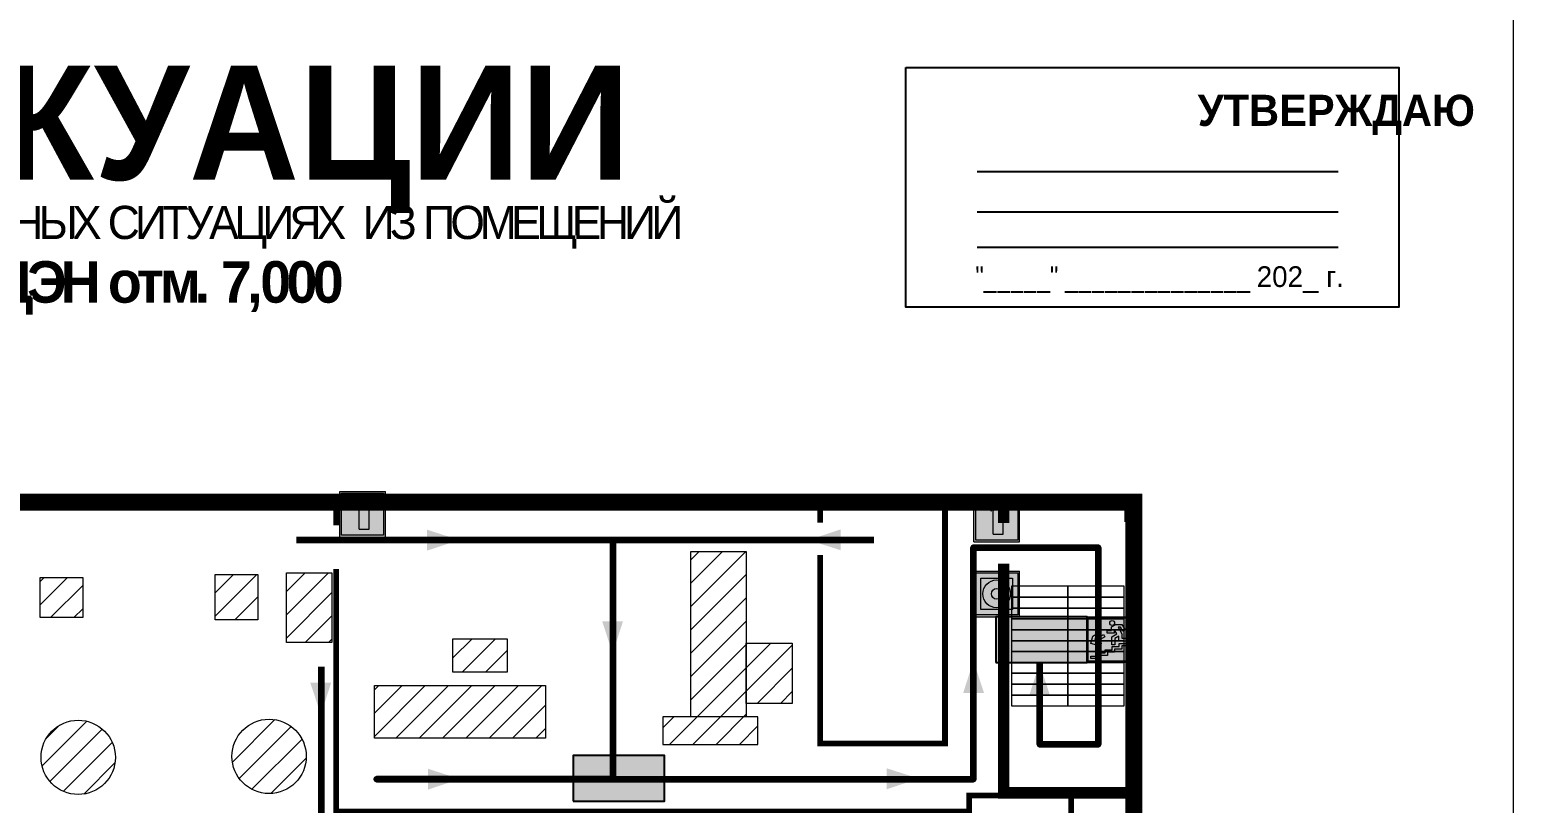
# Model space of a CAD drawing. Header units: millimetres. Extents: x 13810 to 67229, y 12374 to 21950.
# Drawn here: x 18215.7 to 18501.6, y 14784.4 to 14933.5 of the extents above; entities that cross this region are included whole.
import ezdxf

# ---------------------------------------------------------------- set-up
doc = ezdxf.new("R2010")
doc.units = ezdxf.units.MM
doc.layers.add('План_Штампы', color=7, linetype='Continuous')
doc.styles.add('обычный', font='arial.ttf')
pattern_1 = [(45, (-2813.9702, 12344.196), (-2.24506403, 2.24506403), [])]

# ---------------------------------------------------------------- blocks, each defined once
blk = doc.blocks.new('A$C7B4425F7')
at = {"true_color": 0xffffff}
blk.add_hatch(color=7, dxfattribs=at).paths.add_polyline_path([(0, 0), (-16, 0), (-16, -8), (0, -8)])
h = blk.add_hatch(color=126)
h.paths.add_polyline_path([(-0.2, -0.2), (-15.8, -0.2), (-15.8, -7.8), (-0.2, -7.8)])
h.paths.add_polyline_path([(-11.76, -2.03), (-11.76, -3.66), (-11.17, -3.66, -0.568275), (-11.17, -6.18), (-12.58, -6.18), (-12.58, -2.03)], flags=16)
h.paths.add_polyline_path([(-13.33, -4.12, -0.495768), (-13.59, -6.18), (-15.03, -6.18), (-15.03, -2.03), (-13.59, -2.03, -0.487973)], flags=16)
h.paths.add_polyline_path([(-10.25, -2.03), (-9.48, -2.03), (-9.48, -6.18), (-10.25, -6.18)], flags=16)
h.paths.add_polyline_path([(-13.84, -3.69), (-14.24, -3.69), (-14.24, -3.03), (-13.9, -3.03, -0.692621)], flags=0)
h.paths.add_polyline_path([(-9.15, -2.03), (-8.4, -2.03), (-8.04, -3.07), (-7.68, -2.03), (-6.93, -2.03), (-7.64, -4.1), (-6.93, -6.18), (-7.68, -6.18), (-8.04, -5.14), (-8.4, -6.18), (-9.15, -6.18), (-8.44, -4.1)], flags=16)
h.paths.add_polyline_path([(-11.76, -4.46), (-11.42, -4.46, -0.692621), (-11.36, -5.12), (-11.76, -5.12)], flags=0)
h.paths.add_polyline_path([(-13.9, -5.2), (-14.24, -5.2), (-14.24, -4.55), (-13.84, -4.55, -0.708038)], flags=0)
edge = h.paths.add_edge_path(flags=16)
edge.add_ellipse((-5.51, -4.08), major_axis=(0, 2.05), ratio=0.586184, start_angle=0, end_angle=360)
edge = h.paths.add_edge_path(flags=0)
edge.add_ellipse((-5.51, -4.08), major_axis=(0, 1.14), ratio=0.454828, start_angle=0, end_angle=360)
h.paths.add_polyline_path([(-4.13, -4.96, 0.377264), (-3.48, -4.52, 0.0555), (-3.16, -2.03), (-1.66, -2.03), (-1.66, -4.96), (-0.96, -4.96), (-0.96, -7.01), (-1.75, -7.01), (-1.75, -6.18), (-3.3, -6.18), (-3.3, -7.02), (-4.13, -7.02)], flags=16)
h.paths.add_polyline_path([(-2.73, -2.91), (-2.28, -2.91), (-2.28, -4.96), (-3.05, -4.96, 0.079136)], flags=0)
at = {"color": 126}
blk.add_lwpolyline([(-16, -8), (0, -8), (0, 0), (-16, 0)], close=True, dxfattribs=at)
blk = doc.blocks.new('вниз 3')
at = {"lineweight": 0, "true_color": 0xffffff}
h = blk.add_hatch(color=7, dxfattribs=at)
h.dxf.hatch_style = 1
h.paths.add_polyline_path([(40997.5, -4475.69), (40997.25, -4475.28), (40995.76, -4476.15), (40995.97, -4475.23), (40995.39, -4475.56), (40995.05, -4476.83), (40996.33, -4477.17), (40996.91, -4476.83), (40996, -4476.55)], flags=0)
h.paths.add_polyline_path([(40999.81, -4473.95), (41000.22, -4473.95), (41000.64, -4474.67), (41001.03, -4474.43), (41000.46, -4473.49), (41000.42, -4473.49), (40999.43, -4473.49), (40998.68, -4473.92), (40998.68, -4474.57), (40997.88, -4474.57), (40997.88, -4475), (40999.14, -4475), (40999.14, -4474.43), (40999.14, -4474.38), (40999.59, -4475.15), (40998.72, -4475.67), (40998.72, -4477.06), (40999.24, -4477.06), (40999.24, -4475.96), (40999.95, -4475.56), (40999.95, -4476.43), (41001.61, -4476.43), (41001.61, -4475.88), (41000.47, -4475.88), (41000.47, -4475.12)], flags=0)
h.paths.add_polyline_path([(40999.2, -4473.24, 1), (40998.35, -4473.24, 1)], flags=0)
h.paths.add_polyline_path([(41000.46, -4477.26), (41001.69, -4477.26), (41001.69, -4476.84), (41000.03, -4476.84), (41000.03, -4477.39), (40998.78, -4477.39), (40998.78, -4477.95), (40997.53, -4477.95), (40997.53, -4478.5), (40996.29, -4478.5), (40996.29, -4479.06), (40995.05, -4479.06), (40995.05, -4479.48), (40995.29, -4479.48), (40996.72, -4479.48), (40996.72, -4478.92), (40997.97, -4478.92), (40997.97, -4478.36), (40999.2, -4478.36), (40999.2, -4477.81), (41000.46, -4477.81)], flags=0)
h.paths.add_polyline_path([(41002.37, -4472.17), (40994.37, -4472.17), (40994.37, -4480.17), (41002.37, -4480.17)])
h.paths.add_polyline_path([(41002.16, -4479.96), (40994.57, -4479.96), (40994.57, -4472.37), (41002.16, -4472.37)], flags=16)
h.paths.add_polyline_path([(41001.61, -4475.88), (41001.61, -4476.43), (40999.95, -4476.43), (40999.95, -4475.56), (40999.24, -4475.96), (40999.24, -4477.06), (40998.72, -4477.06), (40998.72, -4475.67), (40999.59, -4475.15), (40999.14, -4474.38), (40999.14, -4474.43), (40999.14, -4475), (40997.88, -4475), (40997.88, -4474.57), (40998.68, -4474.57), (40998.68, -4473.92), (40999.43, -4473.49), (41000.42, -4473.49), (41000.46, -4473.49), (41001.03, -4474.43), (41000.64, -4474.67), (41000.22, -4473.95), (40999.81, -4473.95), (41000.47, -4475.12), (41000.47, -4475.88)], flags=0)
h.paths.add_polyline_path([(41001.69, -4476.84), (41001.69, -4477.26), (41000.46, -4477.26), (41000.46, -4477.81), (40999.2, -4477.81), (40999.2, -4478.36), (40997.97, -4478.36), (40997.97, -4478.92), (40996.72, -4478.92), (40996.72, -4479.48), (40995.05, -4479.48), (40995.05, -4479.06), (40996.29, -4479.06), (40996.29, -4478.5), (40997.53, -4478.5), (40997.53, -4477.95), (40998.78, -4477.95), (40998.78, -4477.39), (41000.03, -4477.39), (41000.03, -4476.84)], flags=0)
h.paths.add_polyline_path([(40998.35, -4473.24, -1), (40999.2, -4473.24, -1)], flags=0)
h.paths.add_polyline_path([(40997.5, -4475.69), (40996, -4476.55), (40996.91, -4476.83), (40996.33, -4477.17), (40995.05, -4476.83), (40995.39, -4475.56), (40995.97, -4475.23), (40995.76, -4476.15), (40997.25, -4475.28)], flags=0)
at = {"lineweight": 0}
h = blk.add_hatch(color=126, dxfattribs=at)
h.dxf.hatch_style = 1
h.paths.add_polyline_path([(41002.16, -4472.37), (40994.57, -4472.37), (40994.57, -4479.96), (41002.16, -4479.96)])
h.paths.add_polyline_path([(40995.97, -4475.23), (40995.76, -4476.15), (40997.25, -4475.28), (40997.5, -4475.69), (40996, -4476.55), (40996.91, -4476.83), (40996.33, -4477.17), (40995.05, -4476.83), (40995.39, -4475.56)], flags=16)
h.paths.add_polyline_path([(40997.88, -4474.57), (40998.68, -4474.57), (40998.68, -4473.92), (40999.43, -4473.49), (41000.42, -4473.49), (41000.46, -4473.49), (41001.03, -4474.43), (41000.64, -4474.67), (41000.22, -4473.95), (40999.81, -4473.95), (41000.47, -4475.12), (41000.47, -4475.88), (41001.61, -4475.88), (41001.61, -4476.43), (40999.95, -4476.43), (40999.95, -4475.56), (40999.24, -4475.96), (40999.24, -4477.06), (40998.72, -4477.06), (40998.72, -4475.67), (40999.59, -4475.15), (40999.14, -4474.38), (40999.14, -4474.43), (40999.14, -4475), (40997.88, -4475)], flags=16)
h.paths.add_polyline_path([(40998.35, -4473.24, -1), (40999.2, -4473.24, -1)], flags=16)
h.paths.add_polyline_path([(40997.53, -4477.95), (40998.78, -4477.95), (40998.78, -4477.39), (41000.03, -4477.39), (41000.03, -4476.84), (41001.69, -4476.84), (41001.69, -4477.26), (41000.46, -4477.26), (41000.46, -4477.81), (40999.2, -4477.81), (40999.2, -4478.36), (40997.97, -4478.36), (40997.97, -4478.92), (40996.72, -4478.92), (40996.72, -4479.48), (40995.05, -4479.48), (40995.05, -4479.06), (40996.29, -4479.06), (40996.29, -4478.5), (40997.53, -4478.5)], flags=16)
at = {"lineweight": 0, "true_color": 0xffffff}
h = blk.add_hatch(color=7, dxfattribs=at)
h.dxf.hatch_style = 1
h.paths.add_polyline_path([(40999.2, -4473.24, 1), (40998.35, -4473.24, 1)])
h.paths.add_polyline_path([(40999.81, -4473.95), (41000.22, -4473.95), (41000.64, -4474.67), (41001.03, -4474.43), (41000.46, -4473.49), (41000.42, -4473.49), (40999.43, -4473.49), (40998.68, -4473.92), (40998.68, -4474.57), (40997.88, -4474.57), (40997.88, -4475), (40999.14, -4475), (40999.14, -4474.43), (40999.14, -4474.38), (40999.59, -4475.15), (40998.72, -4475.67), (40998.72, -4477.06), (40999.24, -4477.06), (40999.24, -4475.96), (40999.95, -4475.56), (40999.95, -4476.43), (41001.61, -4476.43), (41001.61, -4475.88), (41000.47, -4475.88), (41000.47, -4475.12)])
h.paths.add_polyline_path([(40999.2, -4477.81), (41000.46, -4477.81), (41000.46, -4477.26), (41001.69, -4477.26), (41001.69, -4476.84), (41000.03, -4476.84), (41000.03, -4477.39), (40998.78, -4477.39), (40998.78, -4477.95), (40997.53, -4477.95), (40997.53, -4478.5), (40996.29, -4478.5), (40996.29, -4479.06), (40995.05, -4479.06), (40995.05, -4479.48), (40995.29, -4479.48), (40996.72, -4479.48), (40996.72, -4478.92), (40997.97, -4478.92), (40997.97, -4478.36), (40999.2, -4478.36)])
h.paths.add_polyline_path([(40997.5, -4475.69), (40997.25, -4475.28), (40995.76, -4476.15), (40995.97, -4475.23), (40995.39, -4475.56), (40995.05, -4476.83), (40996.33, -4477.17), (40996.91, -4476.83), (40996, -4476.55)])
at = {"color": 126, "lineweight": 0}
for points in [[(40994.37, -4472.17), (41002.37, -4472.17), (41002.37, -4480.17), (40994.37, -4480.17)], [(40994.57, -4472.37), (41002.16, -4472.37), (41002.16, -4479.96), (40994.57, -4479.96)]]:
    blk.add_lwpolyline(points, close=True, dxfattribs=at)
for points in [[(40995.05, -4476.83), (40995.39, -4475.56), (40995.97, -4475.23), (40995.76, -4476.15), (40997.25, -4475.28), (40997.5, -4475.69), (40996, -4476.55), (40996.91, -4476.83), (40996.33, -4477.17), (40995.05, -4476.83)], [(40999.14, -4474.43), (40999.14, -4475), (40997.88, -4475), (40997.88, -4474.57), (40998.68, -4474.57), (40998.68, -4473.92), (40999.43, -4473.49), (41000.42, -4473.49), (41000.46, -4473.49), (41001.03, -4474.43), (41000.64, -4474.67), (41000.22, -4473.95), (40999.81, -4473.95), (41000.47, -4475.12), (41000.47, -4475.88), (41001.61, -4475.88), (41001.61, -4476.43), (40999.95, -4476.43), (40999.95, -4475.56), (40999.24, -4475.96), (40999.24, -4477.06), (40998.72, -4477.06), (40998.72, -4475.67), (40999.59, -4475.15), (40999.14, -4474.38), (40999.14, -4474.43)], [(40995.29, -4479.48), (40995.05, -4479.48), (40995.05, -4479.06), (40996.29, -4479.06), (40996.29, -4478.5), (40997.53, -4478.5), (40997.53, -4477.95), (40998.78, -4477.95), (40998.78, -4477.39), (41000.03, -4477.39), (41000.03, -4476.84), (41001.69, -4476.84), (41001.69, -4477.26), (41000.46, -4477.26), (41000.46, -4477.81), (40999.2, -4477.81), (40999.2, -4478.36), (40997.97, -4478.36), (40997.97, -4478.92), (40996.72, -4478.92), (40996.72, -4479.48), (40995.05, -4479.48)]]:
    blk.add_lwpolyline(points, dxfattribs=at)
blk.add_circle((40998.77, -4473.24), 0.426, dxfattribs=at)
blk = doc.blocks.new('A$C54414219')
at = {"true_color": 0xffffff}
h = blk.add_hatch(color=7, dxfattribs=at)
h.paths.add_polyline_path([(2.39, -9.45), (2.39, -18.3), (11.23, -18.3), (11.23, -9.45)], flags=0)
h.paths.add_polyline_path([(10.71, -13.87, -1), (2.92, -13.87, -1)], flags=0)
h.paths.add_polyline_path([(8.3, -13.87, -1), (5.33, -13.87, -1)], flags=0)
h.paths.add_polyline_path([(0.41, -7.47), (0.41, -20.27), (13.21, -20.27), (13.21, -7.47)])
h.paths.add_polyline_path([(0.92, -19.77), (12.71, -19.77), (12.71, -7.98), (0.92, -7.98)], flags=16)
h.paths.add_polyline_path([(11.23, -9.45), (11.23, -18.3), (2.39, -18.3), (2.39, -9.45)], flags=0)
at = {"lineweight": 5}
h = blk.add_hatch(color=242, dxfattribs=at)
h.paths.add_polyline_path([(12.71, -7.98), (0.92, -7.98), (0.92, -19.77), (12.71, -19.77)])
h.paths.add_polyline_path([(11.23, -18.3), (2.39, -18.3), (2.39, -9.45), (11.23, -9.45)], flags=16)
h.paths.add_polyline_path([(10.71, -13.87, -1), (2.92, -13.87, -1)], flags=0)
h.paths.add_polyline_path([(8.3, -13.87, -1), (5.33, -13.87, -1)], flags=0)
at = {"true_color": 0xffffff}
h = blk.add_hatch(color=7, dxfattribs=at)
h.paths.add_polyline_path([(2.39, -9.45), (2.39, -18.3), (11.23, -18.3), (11.23, -9.45)])
h.paths.add_polyline_path([(10.71, -13.87, -1), (2.92, -13.87, -1)], flags=16)
h.paths.add_polyline_path([(8.3, -13.87, -1), (5.33, -13.87, -1)], flags=0)
at = {"lineweight": 5}
h = blk.add_hatch(color=242, dxfattribs=at)
h.paths.add_polyline_path([(2.92, -13.87, 1), (10.71, -13.87, 1)])
h.paths.add_polyline_path([(8.3, -13.87, -1), (5.33, -13.87, -1)], flags=16)
at = {"color": 242, "lineweight": 5}
for p, q in [((0.41, -20.27), (0.41, -7.47)), ((0.41, -7.47), (13.21, -7.47)), ((0.41, -7.47), (13.21, -7.47)), ((13.21, -20.27), (13.21, -7.47)), ((0.41, -20.27), (13.21, -20.27))]:
    blk.add_line(p, q, dxfattribs=at)
for points in [[(0.92, -7.98), (12.71, -7.98), (12.71, -19.77), (0.92, -19.77)], [(2.39, -9.45), (11.23, -9.45), (11.23, -18.3), (2.39, -18.3)]]:
    blk.add_lwpolyline(points, close=True, dxfattribs=at)
for radius in [3.89, 1.49]:
    blk.add_circle((6.81, -13.87), radius, dxfattribs=at)
blk = doc.blocks.new('A$C3AD82952')
at = {"true_color": 0xf5f5ff}
h = blk.add_hatch(color=7, dxfattribs=at)
h.dxf.hatch_style = 1
h.paths.add_polyline_path([(8.21, 8.73, 0.414214), (7.89, 9.05), (7.22, 9.05), (7.22, 9.92), (7.59, 9.92, 1), (7.57, 10.36), (7.22, 10.36), (7.22, 10.6), (6.43, 10.6), (6.43, 10.36), (6.01, 10.36), (4.74, 9.59), (4.74, 8.69), (4.98, 8.73), (4.98, 9.26), (6.12, 9.91), (6.43, 9.91), (6.43, 9.05), (5.76, 9.05, 0.414214), (5.44, 8.73), (5.44, 2.2), (8.21, 2.2)], flags=0)
h.paths.add_polyline_path([(12.8, 12.8), (0, 12.8), (0, 0), (12.8, 0)])
h.paths.add_polyline_path([(0.51, 12.29), (12.29, 12.29), (12.29, 0.51), (0.51, 0.51)], flags=16)
h.paths.add_polyline_path([(4.74, 9.59), (6.01, 10.36), (6.43, 10.36), (6.43, 10.6), (7.22, 10.6), (7.22, 10.36), (7.59, 10.36, -0.94586), (7.59, 9.92), (7.22, 9.92), (7.22, 9.05), (7.89, 9.05, -0.414214), (8.21, 8.73), (8.21, 2.2), (5.44, 2.2), (5.44, 8.73, -0.414214), (5.76, 9.05), (6.43, 9.05), (6.43, 9.91), (6.12, 9.91), (4.98, 9.26), (4.98, 8.73), (4.74, 8.69)], flags=0)
h = blk.add_hatch(color=242)
h.dxf.hatch_style = 1
h.paths.add_polyline_path([(12.29, 12.29), (0.51, 12.29), (0.51, 0.51), (12.29, 0.51)])
h.paths.add_polyline_path([(4.74, 8.69), (4.74, 9.59), (6.01, 10.36), (6.43, 10.36), (6.43, 10.6), (7.22, 10.6), (7.22, 10.36), (7.59, 10.36, -0.94586), (7.59, 9.92), (7.22, 9.92), (7.22, 9.05), (7.89, 9.05, -0.414214), (8.21, 8.73), (8.21, 2.2), (5.44, 2.2), (5.44, 8.73, -0.414214), (5.76, 9.05), (6.43, 9.05), (6.43, 9.91), (6.12, 9.91), (4.98, 9.26), (4.98, 8.73)], flags=16)
h = blk.add_hatch(color=7, dxfattribs=at)
h.dxf.hatch_style = 1
h.paths.add_polyline_path([(8.21, 8.73, 0.414214), (7.89, 9.05), (7.22, 9.05), (7.22, 9.92), (7.59, 9.92, 1), (7.57, 10.36), (7.22, 10.36), (7.22, 10.6), (6.43, 10.6), (6.43, 10.36), (6.01, 10.36), (4.74, 9.59), (4.74, 8.69), (4.98, 8.73), (4.98, 9.26), (6.12, 9.91), (6.43, 9.91), (6.43, 9.05), (5.76, 9.05, 0.414214), (5.44, 8.73), (5.44, 2.2), (8.21, 2.2)])
at = {"color": 242, "lineweight": 5}
for p, q in [((0, 0), (0, 12.8)), ((0, 12.8), (12.8, 12.8)), ((12.8, 0), (12.8, 12.8)), ((6.01, 10.36), (4.74, 9.59)), ((4.74, 9.59), (4.74, 8.69)), ((4.74, 8.69), (4.98, 8.73)), ((4.98, 9.26), (6.12, 9.91)), ((4.98, 8.73), (4.98, 9.26)), ((5.44, 2.2), (5.44, 8.73)), ((5.76, 9.05), (6.43, 9.05)), ((6.01, 10.36), (6.43, 10.36)), ((6.12, 9.91), (6.43, 9.91)), ((7.22, 10.6), (6.43, 10.6)), ((6.43, 10.6), (6.43, 10.36)), ((6.43, 9.91), (6.43, 9.05)), ((7.22, 10.36), (7.22, 10.6)), ((7.59, 10.36), (7.22, 10.36)), ((7.22, 9.05), (7.22, 9.92)), ((7.59, 9.92), (7.22, 9.92)), ((7.89, 9.05), (7.22, 9.05)), ((8.21, 2.2), (8.21, 8.73)), ((0, 0), (12.8, 0)), ((5.44, 2.2), (8.21, 2.2))]:
    blk.add_line(p, q, dxfattribs=at)
blk.add_lwpolyline([(0.51, 12.29), (12.29, 12.29), (12.29, 0.51), (0.51, 0.51)], close=True, dxfattribs=at)
for centre, radius, start, end in [((5.76, 8.73), 0.32, 90, 180), ((7.58, 10.14), 0.223, 273.1875, 86.8125), ((7.89, 8.73), 0.32, 0, 90)]:
    blk.add_arc(centre, radius, start, end, dxfattribs=at)
blk = doc.blocks.new('A$C32E8229D')
at = {"true_color": 0xffffff}
blk.add_hatch(color=7, dxfattribs=at).paths.add_polyline_path([(0, 0), (0, -8), (16, -8), (16, 0)])
h = blk.add_hatch(color=126)
h.paths.add_polyline_path([(0.2, -0.2), (15.8, -0.2), (15.8, -7.8), (0.2, -7.8)])
h.paths.add_polyline_path([(13.49, -2.05), (12.08, -2.05), (11.37, -2.63, 0.162397), (11.29, -2.84), (11.29, -3.63), (10.35, -3.63), (10.35, -4.05), (11.68, -4.05), (11.68, -3.48), (12.26, -4.28), (11.29, -5.1), (11.29, -6.78), (11.85, -6.78), (11.85, -5.44), (12.8, -4.64), (12.8, -5.94), (14.46, -5.94), (14.46, -5.39), (13.45, -5.39), (13.45, -3.97), (12.46, -2.59), (13.15, -2.59), (13.69, -3.34), (14.18, -3)], flags=16)
h.paths.add_polyline_path([(10.74, -1.82, 1), (11.8, -1.82, 1)], flags=16)
h.paths.add_polyline_path([(9.39, -3.59), (5.99, -3.59), (6.56, -3.03), (5.91, -3.03), (5.1, -3.83), (5.91, -4.64), (6.56, -4.64), (5.99, -4.09), (9.39, -4.09)], flags=16)
h.paths.add_polyline_path([(4.29, -1.08), (1.72, -1.08), (1.72, -6.6), (4.29, -6.6)], flags=16)
at = {"color": 126}
blk.add_lwpolyline([(16, -8), (0, -8), (0, 0), (16, 0)], close=True, dxfattribs=at)

msp = doc.modelspace()

# ---------------------------------------------------------------- hatches: boundary and pattern name
at = {"lineweight": 0}
h = msp.add_hatch(dxfattribs=at)
h.set_pattern_fill('ANSI31', color=256)
h.set_pattern_definition(pattern_1)
h.paths.add_polyline_path([(18273.92, 14828.79), (18265.16, 14828.79), (18265.16, 14815.37), (18273.92, 14815.37)])
h.paths.add_polyline_path([(18254.65, 14793.43, 1), (18268.98, 14793.43, 1)])
h.paths.add_polyline_path([(18259.61, 14828.5), (18251.44, 14828.5), (18251.44, 14819.74), (18259.61, 14819.74)])
h.paths.add_polyline_path([(18225.89, 14827.91), (18217.71, 14827.91), (18217.71, 14820.18), (18225.89, 14820.18)])
h.paths.add_polyline_path([(18217.86, 14793.24, 1), (18232.19, 14793.24, 1)])
h.paths.add_polyline_path([(18195.13, 14793.24, 1), (18180.8, 14793.24, 1)])
h.paths.add_polyline_path([(18181.74, 14816.36), (18170.78, 14816.36), (18170.78, 14799.13), (18181.74, 14799.13)])
h.paths.add_polyline_path([(18181.63, 14829.03, 1), (18167.3, 14829.03, 1)])
h = msp.add_hatch(dxfattribs=at)
h.set_pattern_fill('ANSI31', color=256)
h.set_pattern_definition(pattern_1)
h.paths.add_polyline_path([(18307.69, 14816.07), (18297.24, 14816.07), (18297.24, 14809.68), (18307.69, 14809.68)])
h.paths.add_polyline_path([(18315.1, 14807.07), (18282.14, 14807.07), (18282.14, 14796.92), (18315.1, 14796.92)])
h.paths.add_polyline_path([(18353.76, 14832.91), (18343.07, 14832.91), (18343.07, 14801.08), (18353.76, 14801.08)])
h.paths.add_polyline_path([(18362.6, 14815.25), (18353.76, 14815.25), (18353.76, 14803.64), (18362.6, 14803.64)])
h.paths.add_polyline_path([(18355.99, 14801.08), (18337.68, 14801.08), (18337.68, 14795.75), (18355.99, 14795.75)])

# ---------------------------------------------------------------- linework, layer by layer
at = {"color": 126, "lineweight": 0, "true_color": 0x008754}
msp.add_lwpolyline([(17901.58, 14940.12), (18501.58, 14940.12), (18501.58, 14545.12), (17901.58, 14545.12)], close=True, dxfattribs=at)
msp.add_lwpolyline([(18384.52, 14926.2), (18479.53, 14926.2), (18479.53, 14879.99), (18384.52, 14879.99)], close=True)
for points in [[(18398.27, 14906.15), (18467.8, 14906.15)], [(18398.27, 14898.39), (18467.8, 14898.39)], [(18398.27, 14891.6), (18467.8, 14891.6)]]:
    msp.add_lwpolyline(points)
at = {"lineweight": 0}
for points, const_width in [([(18099.65, 14842.41), (17995.3, 14842.41), (17995.3, 14671.88), (18428.43, 14671.88), (18428.43, 14842.41), (18099.65, 14842.41)], 3.3), ([(18274.71, 14842.41), (18274.71, 14837.98)], 1.1), ([(18367.98, 14842.41), (18367.98, 14838.49)], 1.1), ([(18367.98, 14832.24), (18367.98, 14795.92), (18392.06, 14795.92), (18392.06, 14842.41)], 1.1), ([(18403.37, 14842.41), (18403.37, 14838.44)], 2.2), ([(18428.28, 14842.41), (18428.28, 14838.58)], 3.3), ([(18403.37, 14830.56), (18403.37, 14786.41), (18428.28, 14786.41), (18428.28, 14830.56)], 2.2), ([(18403.37, 14785.89), (18396.73, 14785.89), (18396.73, 14782.79), (18274.71, 14782.79), (18274.71, 14829.53)], 1.1), ([(18370.15, 14782.79), (18370.15, 14762.04), (18416.36, 14762.04), (18416.36, 14785.89)], 1.1)]:
    msp.add_lwpolyline(points, dxfattribs=dict(at, const_width=const_width))
at = {"color": 126, "lineweight": 100, "true_color": 0x008754}
for points in [[(18378.35, 14835.13), (18267.11, 14835.13)], [(18328.03, 14835.13), (18328.03, 14835.13), (18328.03, 14789.04), (18282.52, 14789.04), (18397.55, 14789.04), (18397.55, 14833.67), (18421.6, 14833.67), (18421.6, 14795.74), (18410.34, 14795.74), (18410.34, 14811.56)], [(18271.82, 14810.68), (18271.82, 14735.02)]]:
    msp.add_lwpolyline(points, dxfattribs=at)
at = {"lineweight": 0}
for points in [[(18343.07, 14832.91), (18353.76, 14832.91), (18353.76, 14801.08), (18343.07, 14801.08)], [(18217.71, 14827.91), (18225.89, 14827.91), (18225.89, 14820.18), (18217.71, 14820.18)], [(18251.44, 14828.5), (18259.61, 14828.5), (18259.61, 14819.74), (18251.44, 14819.74)], [(18265.16, 14828.79), (18273.92, 14828.79), (18273.92, 14815.37), (18265.16, 14815.37)], [(18404.88, 14824.11), (18415.72, 14824.11), (18415.72, 14826.21), (18404.88, 14826.21)], [(18415.72, 14824.11), (18426.57, 14824.11), (18426.57, 14826.21), (18415.72, 14826.21)], [(18404.88, 14822.02), (18415.72, 14822.02), (18415.72, 14824.11), (18404.88, 14824.11)], [(18404.88, 14819.92), (18415.72, 14819.92), (18415.72, 14822.02), (18404.88, 14822.02)], [(18415.72, 14822.02), (18426.57, 14822.02), (18426.57, 14824.11), (18415.72, 14824.11)], [(18415.72, 14819.92), (18426.57, 14819.92), (18426.57, 14822.02), (18415.72, 14822.02)], [(18404.88, 14817.83), (18415.72, 14817.83), (18415.72, 14819.92), (18404.88, 14819.92)], [(18415.72, 14817.83), (18426.57, 14817.83), (18426.57, 14819.92), (18415.72, 14819.92)], [(18297.24, 14816.07), (18307.69, 14816.07), (18307.69, 14809.68), (18297.24, 14809.68)], [(18404.88, 14815.73), (18415.72, 14815.73), (18415.72, 14817.83), (18404.88, 14817.83)], [(18415.72, 14815.73), (18426.57, 14815.73), (18426.57, 14817.83), (18415.72, 14817.83)], [(18353.76, 14815.25), (18362.6, 14815.25), (18362.6, 14803.64), (18353.76, 14803.64)], [(18404.88, 14813.64), (18415.72, 14813.64), (18415.72, 14815.73), (18404.88, 14815.73)], [(18404.88, 14811.54), (18415.72, 14811.54), (18415.72, 14813.64), (18404.88, 14813.64)], [(18415.72, 14813.64), (18426.57, 14813.64), (18426.57, 14815.73), (18415.72, 14815.73)], [(18415.72, 14811.54), (18426.57, 14811.54), (18426.57, 14813.64), (18415.72, 14813.64)], [(18404.88, 14809.45), (18415.72, 14809.45), (18415.72, 14811.54), (18404.88, 14811.54)], [(18415.72, 14809.45), (18426.57, 14809.45), (18426.57, 14811.54), (18415.72, 14811.54)], [(18404.88, 14807.35), (18415.72, 14807.35), (18415.72, 14809.45), (18404.88, 14809.45)], [(18415.72, 14807.35), (18426.57, 14807.35), (18426.57, 14809.45), (18415.72, 14809.45)], [(18282.14, 14807.07), (18315.1, 14807.07), (18315.1, 14796.92), (18282.14, 14796.92)], [(18404.88, 14805.26), (18415.72, 14805.26), (18415.72, 14807.35), (18404.88, 14807.35)], [(18404.88, 14803.16), (18415.72, 14803.16), (18415.72, 14805.26), (18404.88, 14805.26)], [(18415.72, 14805.26), (18426.57, 14805.26), (18426.57, 14807.35), (18415.72, 14807.35)], [(18415.72, 14803.16), (18426.57, 14803.16), (18426.57, 14805.26), (18415.72, 14805.26)], [(18355.99, 14801.08), (18337.68, 14801.08), (18337.68, 14795.75), (18355.99, 14795.75)]]:
    msp.add_lwpolyline(points, close=True, dxfattribs=at)
for centre in [(18225.02, 14793.24), (18261.81, 14793.43)]:
    msp.add_circle(centre, 7.16, dxfattribs=at)
at = {"layer": 'План_Штампы', "color": 126, "true_color": 0x008754}
for points in [[(18292.26, 14833.09), (18292.26, 14837.12), (18298.45, 14835.13)], [(18371.97, 14837.18), (18371.96, 14833.16), (18365.78, 14835.14)], [(18325.98, 14819.49), (18330.01, 14819.49), (18328.02, 14813.31)], [(18399.59, 14805.63), (18395.56, 14805.64), (18397.55, 14811.82)], [(18412.31, 14805.13), (18408.28, 14805.14), (18410.27, 14811.32)], [(18269.74, 14807.65), (18273.77, 14807.65), (18271.78, 14801.46)], [(18292.4, 14787.02), (18292.41, 14791.05), (18298.59, 14789.06)], [(18380.85, 14787.11), (18380.85, 14791.13), (18387.04, 14789.15)]]:
    msp.add_solid(points, dxfattribs=at)

# ---------------------------------------------------------------- block references
at = {"xscale": 0.6875, "yscale": 0.6875, "zscale": 0.6875}
for name, p in [('A$C3AD82952', (18275.42, 14835.69)), ('A$C3AD82952', (18397.62, 14834.76)), ('A$C54414219', (18397.34, 14834.29))]:
    msp.add_blockref(name, p, dxfattribs=at)
at = {"color": 126, "true_color": 0x008754, "xscale": 1.1, "yscale": 1.1, "zscale": 1.1}
msp.add_blockref('вниз 3', (-26674.38, 19739.71), dxfattribs=at)
at = {"layer": 'План_Штампы', "xscale": 1.1, "yscale": 1.1, "zscale": 1.1}
msp.add_blockref('A$C7B4425F7', (18419.43, 14820.32), dxfattribs=at)
at = {"layer": 'План_Штампы', "color": 126, "true_color": 0x008754, "xscale": -1.1, "yscale": 1.1, "zscale": 1.1}
msp.add_blockref('A$C32E8229D', (18338.01, 14793.6), dxfattribs=at)

# ---------------------------------------------------------------- texts
at = {"lineweight": 0, "style": 'обычный'}
for s, insert, char_height, width, attachment_point in [('{\\fProxima Nova Rg|b1|i0|c204|p2;ПЛАН ЭВАКУАЦИИ}', (18054.23, 14926.56), 22, 493.8901, 1), ('\\pi-18,l18,t18;{\\fProxima Nova Rg|b1|i0|c204|p2;УТВЕРЖДАЮ\\H1.1997x; }', (18467.47, 14917.08), 6, 126.6484, 5), ('{\\fArial Narrow|b0|i0|c204|p34;"_____" ______________ \\fProxima Nova Rg|b0|i0|c204|p2;202_ г. }', (18433.43, 14885.32), 4, 78.6503, 5)]:
    msp.add_mtext(s, dxfattribs=dict(at, insert=insert, char_height=char_height, width=width, attachment_point=attachment_point))
at = {"color": 0, "lineweight": 0, "insert": (18203.22, 14899.72), "char_height": 8, "width": 449.2158, "attachment_point": 5, "style": 'обычный'}
msp.add_mtext('{\\fArial Black|b1|i0|c204|p34;\\H2x;\\T0.85;  \\fArial Narrow|b0|i0|c204|p34;\\H0.8x;\\W0.9;\\P\\fProxima Nova Rg|b0|i0|c204|p2;\\H0.5x;\\W1;\\C256;ПРИ ПОЖАРЕ  ИЛИ ДРУГИХ ЧРЕЗВЫЧАЙНЫХ СИТУАЦИЯХ  ИЗ ПОМЕЩЕНИЙ \\fProxima Nova Rg|b1|i0|c204|p2;\\H1.25x;\\PЗДАНИЯ  УССНР ЦЭН отм. 7,000}', dxfattribs=at)

doc.saveas('drawing.dxf')
